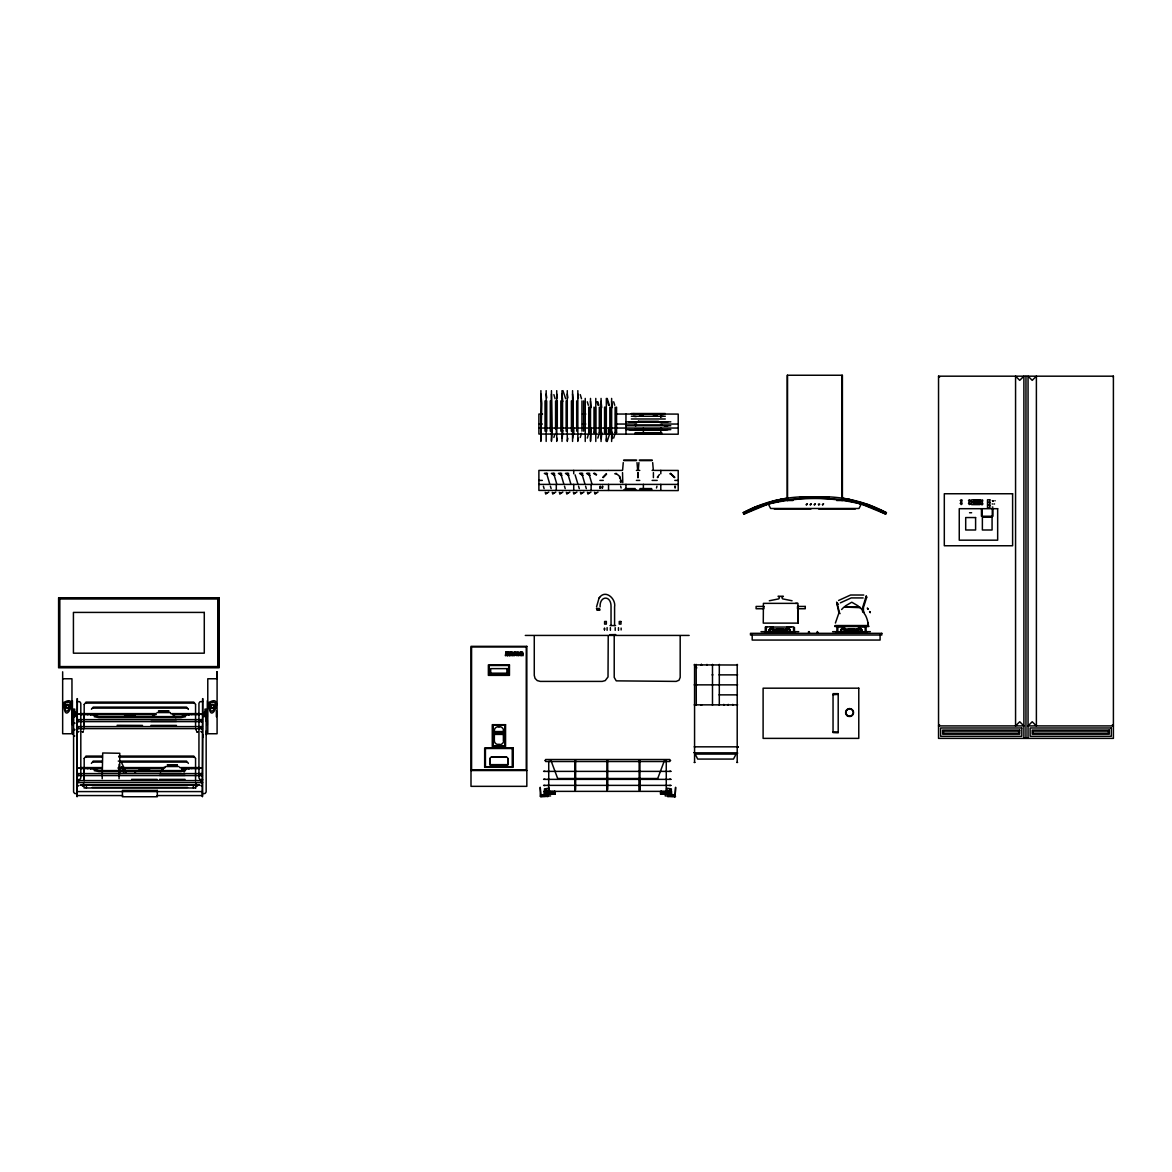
<?xml version="1.0" encoding="UTF-8"?>
<svg xmlns="http://www.w3.org/2000/svg" width="1172" height="1172" viewBox="0 0 1172 1172"><rect width="100%" height="100%" fill="white"/><g stroke="black" fill="none" stroke-linecap="round" stroke-linejoin="round"><path stroke-width="1.5" d="M83.476 784.083L83.622 782.779M83.476 730.112L83.622 728.808M84.179 779.16L84.179 758.606M84.179 704.636L84.179 726.904L84.179 714.627M550.65 793.063L550.65 791.569M575.642 789.371L575.642 760.511M607.711 789.371L607.711 760.511M639.941 789.371L639.941 760.511M615.945 473.268L619.871 476.535L621.189 481.926M670.472 473.268L674.838 477.341M550.825 792.184L550.957 792.184M606.364 621.541L606.334 624.105L604.591 624.105L604.606 621.482L606.232 621.453M620.999 621.541L620.984 624.105L619.226 624.105L619.241 621.482L620.867 621.453M993.299 501.118L992.303 500.62L993.065 501.118M622.522 472.594L622.772 482.63M637.744 477.619L637.744 472.594M638.183 472.594L638.183 477.619M653.405 477.619L653.405 472.594M544.995 785.504L543.955 785.504M545.009 771.381L543.955 771.249M669.608 779.248L670.648 779.248M669.608 771.381L670.648 771.249M669.608 785.504L670.648 785.504M87.402 714.598L87.431 713.645M87.402 768.568L87.431 767.616M596.548 606.862L599.053 598.116M600.093 606.891C599.493 595.479 611.418 594.878 611.037 606.979L611.037 625.467M994.896 500.693L995.16 500.781M544.526 796.403L544.365 791.32M765.272 627.313L765.272 633.334M550.415 793.957L548.936 793.312L550.415 793.957L549.404 792.448L544.423 791.466L555.338 791.569L555.162 794.059M551.367 792.917L551.367 791.964L553.697 792.418L554.62 791.466L554.488 793.957L553.58 793.341L554.62 791.569L552.364 792.917L544.423 793.063L549.287 792.404L544.423 791.466M663.396 793.957L661.198 791.466L661.33 793.957L662.766 792.917L660.905 794.059L660.642 791.569M622.625 470.089L623.255 462.588M638.271 470.089L638.916 462.588M994.545 503.931L994.003 504.048M508.047 758.68L508.033 764.833L489.793 764.833L489.779 758.68M867.676 608.62L868.056 609.279M672.318 794.982C673.109 796.403 669.93 794.382 672.801 795.143M992.538 504.019L992.171 503.931M87.988 714.627L88.061 713.66M87.988 768.598L88.061 767.631M73.587 717.22L74.525 715.843A2.095 2.095 0 0 1 75.448 715.623L77.308 715.623M548.071 794.045L546.284 794.045L547.72 794.396L547.851 796.652L548.013 793.268L544.526 793.268L544.819 791.466M549.624 793.019L550.459 792.917L548.32 793.957L548.979 792.477L544.423 793.063M552.891 793.678L554.546 792.917M671.395 791.466L666.531 792.404L671.395 793.063L667.557 792.755L665.403 793.957L666.414 792.448L671.395 791.466L671.395 793.063L662.4 793.019L663.206 794.059M667.527 793.532L665.344 792.917L666.839 792.477L667.498 793.957L660.481 794.059L660.481 791.569L671.395 791.569L671.292 793.268L667.806 793.268L667.85 796.535L674.926 796.711M660.481 416.573L663.132 416.324M992.918 507.139L992.23 507.051M543.998 791.364L671.029 791.364L667.454 791.29L666.385 790.133A2.447 2.447 0 0 1 666.267 789.371L666.267 761.375M694.146 746.828L737.203 746.828M719.051 674.867L737.613 674.867M737.613 665.007L694.161 664.876M737.628 704.855L694.161 704.855M600.035 486.321L599.742 488.035M600.547 486.38L600.24 488.211M546.562 473.21L549.609 483.567M556.641 483.567L553.594 473.21M563.673 483.567L560.626 473.21M570.72 483.567L567.658 473.21M584.784 483.567L581.737 473.21M591.831 483.567L588.769 473.21M808.197 633.334L809.339 631.796M816.796 633.334L817.382 631.518L818.159 633.334M546.342 789.386L545.2 789.386L546.357 789.313M669.461 789.313L670.618 789.386L669.505 789.445M835.416 623.035L838.698 613.586M845.481 500.327L848.704 500.898L849.026 499.331L868.203 504.634L886.413 512.677L885.666 514.083A134.033 134.033 0 0 0 861.435 504.077A134.458 134.458 0 0 0 842.243 499.77C819.77 497.455 796.608 496.987 774.516 502.334L774.121 500.781L755.222 507.007L743.209 512.677L743.971 514.083A134.033 134.033 0 0 1 768.187 504.077A134.458 134.458 0 0 1 787.379 499.77L787.144 498.203L774.121 500.781M601.954 487.992L602.408 486.19M602.481 488.094L602.906 486.409M656.496 487.992L656.95 486.19M84.179 704.416L85.043 703.317A1.948 1.948 0 0 1 85.688 703.127M91.416 709.236L92.061 708.43M84.179 758.387L85.043 757.288A1.948 1.948 0 0 1 85.688 757.097M91.372 763.397L92.251 762.283A1.978 1.978 0 0 1 92.896 762.093M675.116 796.154L675.599 787.262L675.072 796.652M836.925 627.152L836.896 633.334M865.537 598.57L866.298 595.713M549.595 793.151L550.459 792.917M553.887 437.464L554.693 434.724M580.272 437.464L581.488 433.347M587.304 438.108L588.329 434.622M597.852 438.108L598.877 434.622M609.425 434.622L607.169 441.478M613.688 438.108L614.714 434.622M119.691 774.135L119.778 753.274L102.711 752.981L102.198 778.75M553.755 792.404L554.62 791.466L554.913 794.059L552.364 792.917L552.422 793.957M861.903 502.554L861.435 504.077L885.666 514.083M866.093 596.592L862.607 607.565L862.607 611.887L863.442 611.887L863.442 607.565L866.855 596.841M554.62 791.466L554.092 792.521M701.764 665.125L701.398 664.378L701.032 665.125M701.764 705.105L701.032 705.105M867.676 506.128L868.203 504.634M543.281 795.231L544.218 795.231M553.14 794.059L553.052 791.964L553.36 794.059L553.638 792.448M661.931 792.404L661.198 791.466L662.458 794.059M873.799 508.487L874.4 507.007M663.425 793.547L661.609 793.107L661.33 793.957L663.455 792.917L662.356 792.624M554.166 793.21L554.488 793.957L554.21 793.019M656.877 413.994L660.481 413.745M879.791 511.139L880.48 509.703M808.46 631.693L809.222 631.605M213.934 707.009L213.934 705.5M973.815 500.971L973.888 500.605M978.078 500.971L978.078 500.415M672.801 795.92L665.227 795.92L665.374 793.078M661.682 792.565L661.33 793.957L661.198 791.569M160.198 771.689L164.432 767.118M160.623 771.835L163.802 768.012M975.368 500.415L974.767 500.737M977.111 500.312L976.789 500.752M975.998 503.315L975.045 503.945M977.111 500.4L977.785 501.162M977.946 501.059L978.298 500.517M977.331 503.315L977.565 503.931M661.257 793.459L660.905 791.569L662.048 794.059M90.757 715.184L91.211 714.305L98.829 716.619L180.913 716.619L188.516 714.29M90.757 769.154L91.211 768.275L98.829 770.59L180.913 770.59L188.516 768.261M602.774 477.341L606.364 473.591M603.228 477.619L606.583 474.147M657.302 477.341L659.47 474.528M657.77 477.619L658.166 476.887M628.998 421.935L637.26 422.521M628.998 429.743L635.678 430.256M541.025 796.755L548.071 796.198M543.017 795.143L544.072 794.748M765.506 626.932L772.978 626.756L772.978 628.148A4.849 3.428 -90 0 0 769.389 631.957M552.92 793.576L552.613 791.569M659.69 422.521L667.894 421.891M152.052 716.81L154.909 713.733M152.463 716.986L155.202 714.041M552.393 793.547L553.052 792.917M548.936 792.521L548.291 793.532M599.507 597.5C605.646 589.15 616.179 598.892 614.582 606.979L614.582 625.467M598.98 598.218L599.595 597.383M540.893 394.056L541.801 403.3L540.951 440.657M546.167 394.056L546.753 397.865M551.455 394.056L551.997 431.179M556.729 394.056L557.301 397.865M562.003 394.056L562.765 401.469M567.277 394.056L567.863 397.865M572.566 394.056L573.313 401.469M577.84 394.056L578.411 397.865M590.512 401.307L591.157 407.578M601.06 401.307L601.705 407.578M611.623 401.307L612.253 407.578M553.77 794.059L554.913 791.569L554.986 794.059M633.525 413.599L636.235 413.994M633.525 416.324L636.191 416.631M553.77 792.961L554.913 791.569M674.633 796.755L675.409 796.359L667.732 796.198M66.086 705.192C63.596 708.357 71.038 708.357 68.547 705.192M841.628 609.499L843.357 607.667M974.811 501.206L974.987 500.737M974.606 500.752L974.049 500.356M974.43 503.975L974.474 503.315M977.917 500.781L977.375 500.312M976.012 503.169L975.192 503.931M667.908 796.594L668.099 794.396L669.534 794.045L667.732 794.045M975.236 500.371L975.28 500.737M975.207 503.594L976.027 503.55M975.617 503.14L975.646 503.315M1112.858 376.725L1113.4 376.183L938.538 376.183L938.538 738.375L1113.4 738.375L1113.4 376.183M939.578 724.853L938.538 725.908L1023.889 725.908L1019.728 721.747L1015.567 725.908L1015.567 376.183L1019.728 380.343L1023.889 376.183L1023.889 738.375M548.774 492.108L545.698 493.793L547.163 492.665M555.806 492.108L552.73 493.793L554.195 492.665M562.838 492.108L559.967 493.895L559.293 492.328M569.885 492.108L566.794 493.793L568.274 492.665M576.917 492.108L573.841 493.793L575.306 492.665M583.949 492.108L580.873 493.793L582.337 492.665M590.981 492.108L587.905 493.793L589.384 492.665M598.028 492.108L595.142 493.895L594.482 492.328M78.026 732.192L78.92 731.431M78.026 786.163L78.92 785.401M549.448 793.341L548.467 793.532L548.467 791.964L546.841 791.964L546.841 793.063M661.711 793.298L661.33 793.957L661.272 792.917M134.751 772.363L136.523 771.103M671.82 794.982L671.952 795.891M845.261 606.012L851.78 602.218L858.3 606.012M838.581 600.474L850.594 595.01L863.793 595.039M840.353 602.862L851.224 597.91L863.149 597.94M213.656 707.317C210.55 709.587 209.642 703.464 213.304 704.958M666.472 792.418L665.403 793.957M92.046 708.415L92.251 708.313A1.963 1.963 0 0 1 92.896 708.122M561.242 492.665L559.703 493.676M596.416 492.665L594.893 493.676M743.971 514.083L768.187 504.077L767.719 502.554M696.168 664.392L696.285 705.339M672.391 794.763L671.849 794.719M672.039 795.334L671.204 795.422M185.572 716.678L180.928 717.616L98.814 717.616L94.17 716.678M185.572 770.649L180.928 771.586L98.814 771.586L94.17 770.649M675.482 796.242L675.306 796.477M547.544 473.385L546.548 473.459M554.59 473.385L553.58 473.459M561.622 473.385L560.612 473.459M568.654 473.385L567.658 473.459M582.733 473.385L581.722 473.459M589.765 473.385L588.754 473.459M66.438 704.958L68.181 704.958M769.315 600.767L778.838 598.863L779.512 597.573L778.062 596.255L783.365 596.27L781.871 597.573L782.544 598.863L792.067 600.767M665.799 793.063L667.351 792.917L665.799 793.063L665.813 794.059M661.755 793.019L661.755 794.059M553.462 792.624L552.364 792.917L553.433 793.151M547.295 790.866L548.174 790.118A1.773 1.773 0 0 0 548.32 789.562M541.098 796.389L540.321 796.242L541.186 796.403L540.219 787.262L540.321 796.242L547.72 796.403M540.746 796.652L540.819 794.938L543.017 794.938L543.017 796.403M671.541 794.85L672.288 794.733M607.199 790.866L607.301 789.562M639.443 790.866L639.546 789.562M666.59 791.466L665.403 791.642L666.59 791.466L666.59 788.126L671.366 788.917L671.292 796.403M701.281 664.392L701.398 665.125M712.488 664.378L712.488 705.339M719.3 664.378L719.3 705.339M766.517 626.756L766.063 633.334M557.213 438.299L556.788 440.657M567.863 438.299L567.351 440.657M578.411 438.299L577.84 440.555M833.043 694.776L838.2 694.322M506.201 756.848L491.625 756.848M597.603 608.59L596.519 608.59L598.745 608.59M599.61 608.605L598.716 608.59M599.888 609.953C592.446 610.202 602.437 609.762 598.863 610.041M743.209 512.691A135.469 135.469 0 0 1 800.359 496.899L829.263 496.899A135.469 135.469 0 0 1 886.413 512.691M599.61 609.689L597.178 609.689M631.342 413.526L665.3 413.526M542.577 414.038L538.886 414.038L538.886 434.036L678.207 434.211L678.207 414.097L661.052 414.038M582.455 414.038L585.839 414.038M615.593 414.038L625.76 414.038M626.229 414.038L660.583 414.038M639.546 415.84L643.252 415.84M653.39 415.84L657.096 415.84M631.342 416.25L665.3 416.25M631.342 418.975L665.3 418.975M638.198 421.29L658.459 421.29M626.141 421.847L670.809 421.847M638.198 422.257L658.459 422.257M538.886 424.044L542.328 424.044M582.455 424.044L585.839 424.044M615.593 424.044L636.396 424.044M661.052 424.044L678.207 424.044M635.151 424.894L661.799 424.894M626.141 425.744L670.809 425.744M664.465 426.037L667.894 425.788M538.886 428.044L573.504 428.044M573.972 428.044L590.922 428.044M591.391 428.044L608.341 428.044M608.81 428.044L625.76 428.044M626.229 428.044L643.179 428.044M643.633 428.044L660.583 428.044M661.052 428.044L678.207 428.044M635.151 428.791L661.799 428.791M626.141 429.641L670.809 429.641M635.151 430.051L661.799 430.051M661.301 430.197L667.894 429.685M588.725 432.351L590.175 432.351M593.999 432.351L595.449 432.351M599.288 432.351L600.723 432.351M604.562 432.351L606.012 432.351M609.836 432.351L611.286 432.351M615.11 432.351L616.56 432.351M635.151 432.688L661.799 432.688M635.151 433.948L661.799 433.948M623.592 460.113L636.689 460.113M639.238 460.113L652.335 460.113M623.958 460.611L636.308 460.611M639.619 460.611L651.969 460.611M573.504 470.412L538.886 470.412L538.886 490.409L678.207 490.585L678.207 470.455L661.052 470.412M573.972 470.412L590.922 470.412M591.391 470.412L608.341 470.412M608.81 470.412L622.361 470.412M636.396 470.412L639.78 470.412M652.115 470.412L660.583 470.412M538.886 480.403L542.328 480.403M599.874 480.403L603.258 480.403M636.396 480.403L639.78 480.403M652.115 480.403L657.199 480.403M674.779 480.403L678.207 480.403M538.886 484.402L573.504 484.402M573.972 484.402L590.922 484.402M591.391 484.402L608.341 484.402M608.81 484.402L625.76 484.402M626.229 484.402L643.179 484.402M643.633 484.402L660.583 484.402M661.052 484.402L678.207 484.402M625.13 488.578L635.224 488.578M639.941 488.578L651.691 488.578M623.592 490.101L636.689 490.101M639.267 490.101L652.335 490.101M800.359 496.899L829.263 496.899M793.005 500.503L787.232 500.503L787.232 375.245L842.404 375.245L842.404 500.503L836.632 500.503M970.372 500.883L969.581 500.547M977.697 503.184L977.785 503.931M970.357 503.916L969.566 503.564M974.02 503.931L974.093 503.184M774.253 508.97L810.98 508.97M818.642 508.97L855.37 508.97M969.537 512.75L971.632 512.75M59.215 598.409L218.505 598.409M59.215 598.819L218.505 598.819M836.837 602.789L839.504 612.56M844.455 606.715L859.12 607.052M844.074 607.052L860.204 607.667L859.501 607.052A27.396 27.366 -79 0 1 863.998 612.385M597.207 609.923L597.676 610.055M610.026 625.57L615.578 625.57M835.167 625.54L868.393 625.54L868.086 623.035M834.83 626.2L868.73 626.2M834.83 626.537L868.73 626.537M770.414 627.049L790.939 627.049M770.619 628.382A4.673 3.311 -90 0 1 772.084 628.148L772.978 628.148M787.569 628.148A5.508 3.897 90 0 1 790.411 630.258A5.464 3.868 90 0 0 787.569 628.148L786.778 626.756L793.459 626.844L793.678 633.334M865.302 633.334L865.083 626.844L858.402 626.756L859.193 628.148A5.464 3.868 90 0 1 862.05 630.243A5.508 3.897 90 0 0 859.193 628.148M776.933 628.719L782.837 628.719M848.557 628.719L854.461 628.719M771.733 628.998L788.024 628.998M843.357 628.998L859.647 628.998M771.733 629.818L788.024 629.818M843.357 629.818L859.647 629.818M772.377 631.21L787.394 631.21M844.001 631.21L859.017 631.21M760.994 631.664L766.224 631.664M793.62 631.664L798.747 631.664M832.618 631.664L837.775 631.664M865.244 631.664L870.386 631.664M772.377 631.942L787.394 631.942M844.001 631.942L859.017 631.942M764.569 632.03L766.239 632.03M767.777 632.03L790.704 632.03M793.927 632.03L795.187 632.03M836.207 632.03L837.453 632.03M840.676 632.03L862.328 632.03M865.156 632.03L866.811 632.03M609.836 634.667L615.696 634.565M525.29 635.429L689.151 635.429M490.892 673.373L507.227 673.373L507.227 668.816M712.063 674.867L712.898 674.867M62.892 678.764L71.961 678.764L71.961 733.745L62.658 733.745L62.658 671.805M694.161 684.858L737.613 684.858M719.081 694.864L737.422 694.864M77.088 701.632L78.949 701.632A2.095 2.095 0 0 1 79.872 701.838L80.809 703.229L80.809 777.988L79.872 779.365A2.095 2.095 0 0 1 78.949 779.585L77.088 779.585M202.668 701.632L200.808 701.632A2.095 2.095 0 0 0 199.87 701.838L198.947 703.229L198.947 777.988L199.87 779.365A2.095 2.095 0 0 0 200.808 779.585L202.668 779.585M85.893 702.116L193.849 702.116M85.937 703.112L193.805 703.112M93.115 707.126L186.641 707.126M93.145 708.122L186.597 708.122M158.484 710.877L168.827 710.877M159.26 711.228L168.753 711.228M157.019 712.561L170.35 712.561M77.088 713.616L76.62 716.605M80.223 713.616L156.14 713.616M170.599 713.616L199.518 713.616M202.668 713.616L203.122 716.605M80.223 714.627L156.14 714.627M172.416 714.627L199.518 714.627M124.54 714.876L134.927 714.876M73.587 715.096L74.759 715.096M124.613 715.213L134.853 715.213M204.983 715.096L206.155 715.096M202.434 715.623L204.294 715.623A2.095 2.095 0 0 1 205.217 715.828L206.155 717.22M73.587 716.883L74.759 716.883L74.759 709.119L73.587 709.119L73.587 791.979L74.525 793.371A2.095 2.095 0 0 0 75.448 793.576L77.308 793.576M77.323 719.623L202.419 719.623M150.895 721.41L176.474 721.41M77.323 721.615L202.419 721.615M73.587 722.86L74.759 722.86M73.587 723.417L74.759 723.417M117.097 725.307L142.53 725.409M150.895 725.409L176.474 725.409M77.323 726.611L202.419 726.611M498.144 726.596L499.682 726.596A4.468 4.468 0 0 1 503.667 730.566L503.652 740.645M499.668 726.787L498.159 726.787A3.736 3.736 0 0 0 494.35 730.581L494.35 740.645A3.736 3.736 0 0 0 498.159 744.44L499.668 744.44M77.323 728.618L202.419 728.618M73.587 729.394L74.759 729.394M73.587 729.995L74.759 729.995M833.043 731.929L838.2 731.929M73.587 735.957L74.759 735.957M202.668 737.598L203.122 734.595M498.144 744.63L499.682 744.63A3.926 3.926 0 0 0 503.652 740.645M694.571 752.834L737.203 752.834M85.893 756.087L102.36 756.087M118.826 756.087L193.849 756.087M85.937 757.083L102.389 757.083M118.841 757.083L193.805 757.083M545.551 759.515L669.857 759.515M544.76 760.511L545.551 760.511M669.857 760.511L670.648 760.511M93.115 761.097L102.096 761.097M118.284 761.097L186.641 761.097M665.872 761.375L666.663 761.375M545.551 761.522L669.857 761.522M93.145 762.093L102.14 762.093M120.101 762.093L186.597 762.093M694.161 762.43L694.996 762.43M736.792 762.43L737.613 762.43M167.274 764.847L177.309 764.847M167.567 765.199L177.016 765.199M165.633 766.532L178.95 766.532M80.223 767.587L101.905 767.587M118.182 767.587L165.179 767.587M179.638 767.587L199.518 767.587M80.223 768.598L101.905 768.598M118.182 768.598L163.377 768.598M181.44 768.598L199.518 768.598M139.19 768.847L149.577 768.847M139.263 769.184L149.503 769.184M470.998 770.531L526.829 770.531M543.574 771.381L671.029 771.381M77.323 773.593L202.419 773.593M159.495 775.381L185.073 775.381M77.323 775.586L202.419 775.586M131.586 779.38L157.18 779.38M159.495 779.38L185.073 779.38M543.574 779.365L671.029 779.365M77.323 780.581L202.419 780.581M77.088 782.588L202.668 782.588M543.574 785.372L671.029 785.372M92.207 787.379L187.535 787.379M195.665 787.98L84.076 787.98L84.062 784.991M543.969 791.364L547.544 791.29L548.613 790.133A2.447 2.447 0 0 0 548.73 789.371L548.73 761.375M77.308 791.583L202.434 791.583M546.841 792.755L549.404 792.448M202.434 793.576L204.294 793.576A2.095 2.095 0 0 0 205.217 793.371L206.155 791.979L206.155 709.119L204.983 709.119L204.983 716.883M555.338 794.059L548.32 793.957L549.038 793.385L548.262 792.755L550.005 793.063L550.005 794.059M670.911 794.279L670.12 794.938L671.278 794.938M544.526 794.411L543.207 795.246M671.292 794.411L672.611 794.411L672.801 796.403M544.526 794.85L545.698 794.938L544.907 793.063M672.801 794.938L674.999 794.938L674.999 796.286M543.017 795.246L544.174 794.792M671.292 795.246L672.801 795.246M77.308 795.568L122.65 795.568M157.092 795.568L202.434 795.568M544.526 795.92L550.591 795.92M795.642 603.36L797.37 603.36M597.617 608.678L598.731 608.693M575.335 789.562L575.335 790.866M549.228 791.466L550.43 791.701L549.228 791.466L549.228 788.126L544.453 788.917L544.863 794.938M550.005 793.063L548.818 793.019M543.427 794.763L543.969 794.719M614.773 473.722L616.311 474.074M666.839 792.477L668.978 792.755M737.203 664.378L737.203 762.43M842.478 498.203L849.026 499.331M543.53 794.733L544.277 794.85M665.344 792.917L666.414 793.385M806.512 505.044L807.376 503.74L806.072 504.605M822.715 505.044L823.579 503.74L822.29 504.605M818.774 505.044C821.528 503.535 817.382 503.784 818.51 504.605M814.511 505.044L815.375 503.74L814.071 504.605M810.453 505.044L811.317 503.74L810.013 504.605M669.886 473.81L670.853 474.074M848.704 500.898L855.106 502.334M667.703 790.866L666.824 790.118A1.773 1.773 0 0 1 666.678 789.562M611.872 438.797L612.326 432.278M856.688 502.759L859.852 503.638M865.844 597.368L866.606 597.603M573.797 434.314L573.723 428.044M593.559 473.4L596.24 475.056M586.527 473.4L589.208 475.056M579.495 473.4L582.176 475.056M565.417 473.4L568.098 475.056M558.385 473.4L561.066 475.056M551.353 473.4L554.034 475.056M544.306 473.4L545.727 474.059M601.251 438.768L601.778 432.278M562.223 438.225L562.838 430.578M840.104 613.615L838.947 613.029L836.837 603.272M594.497 473.122L596.592 474.601M587.45 473.122L590.146 475.261M580.418 473.122L583.114 475.261M566.34 473.122L569.035 475.261M559.308 473.122L562.003 475.261M552.276 473.122L554.971 475.261M545.244 473.122L546.694 474.015M671.029 474.147L674.369 477.619M606.451 438.709L606.393 440.818M572.698 438.167L573.401 430.578M187.681 708.43L188.37 709.426M172.46 713.733L175.785 717.718M200.822 731.431L201.716 732.192M200.822 785.401L201.716 786.163M181.924 768.378L184.385 771.689M181.587 768.656L183.945 771.835M938.538 376.183L939.578 377.223M1112.36 724.867L1113.4 725.908L1028.049 725.908L1032.21 721.747L1036.385 725.908L1036.385 376.183L1032.21 380.343L1028.049 376.183L1028.049 738.375M590.556 440.818L591.128 428.044M836.574 602.13L838.449 604.415M660.905 791.569L662.034 792.961M121.331 762.137L126.034 772.231M867.837 608.751L867.339 608.034L867.837 608.898M869.829 612.004L870.313 612.707L869.829 611.843M620.706 481.926L620.603 480.095M667 793.019L667.351 791.964L668.978 791.964L668.978 793.063M662.766 793.547L662.327 794.059M551.455 440.555L552.29 430.578M869.595 611.667L870.078 612.297L869.595 611.462M174.364 716.165L174.906 716.986M977.946 500.517L978.298 501.162M977.565 503.184L977.917 503.828M696.739 667.981L696.109 666.546M619.446 476.887L620.178 478.41M188.531 714.305L189 715.184M188.531 768.275L189 769.154M862.812 611.227L865.595 615.549A27.396 27.366 -79 0 1 868.335 625.54M121.566 766.561L123.734 772.568M749.142 509.703L749.831 511.139M620.31 481.34L620.662 482.19M755.222 507.007L755.837 508.487M607.169 398.421L609.425 405.263M562.97 390.657L565.651 398.729M761.419 504.634L761.961 506.128M675.189 486.19L675.468 487.069M674.706 486.409L675.131 488.094M620.662 486.19L621.116 487.992M585.575 486.19L586.322 488.621M587.436 492.328L587.846 493.676M575.1 474.821L577.752 483.567M578.543 486.19L579.29 488.621M580.404 492.328L580.814 493.676M573.372 492.328L573.782 493.676M661.198 791.466L661.447 794.059M564.479 486.19L565.212 488.621M566.34 492.328L566.75 493.676M550.4 486.19L551.133 488.621M552.261 492.328L552.671 493.676M543.369 486.19L544.101 488.621M545.229 492.328L545.639 493.676M613.688 401.791L614.714 405.263M607.579 401.791L608.605 405.263M597.852 401.791L598.877 405.263M597.031 401.791L598.057 405.263M587.304 401.791L588.329 405.263M580.272 394.627L581.488 398.729M553.887 394.627L555.103 398.729M195.563 704.416L194.889 703.42A1.919 1.919 0 0 0 194.054 703.127M195.563 758.387L194.889 757.39A1.919 1.919 0 0 0 194.054 757.097M188.37 763.397L187.681 762.401A1.934 1.934 0 0 0 186.846 762.093M780.611 499.331L780.918 500.898M809.266 631.796L809.574 633.334M866.079 627.225L866.093 633.334M652.672 462.588L653.317 470.089M637.011 462.588L637.656 470.089M543.955 779.248L544.995 779.248M191.681 713.66L191.754 714.627M191.681 767.631L191.754 768.598M1025.969 376.183L1025.969 738.375M992.948 508.692L992.948 516.251L981.447 516.251L981.447 508.692M992.274 508.692L992.274 516.251M982.121 508.692L982.121 516.251M975.221 500.4L975.221 501.177M880.099 635.019L880.099 640.058L752.19 640.058L752.19 635.019M864.423 633.334L864.423 631.664L838.566 631.664L838.566 633.334M857.172 628.998L857.172 629.818M842.082 375.245L842.082 500.503M837.687 633.334L837.907 626.844L844.499 626.756L844.499 628.148A4.673 3.311 -90 0 0 840.822 632.646M798.103 608.751L798.103 623.123L763.265 623.123L763.412 603.36L797.956 603.36L797.956 623.123M794.469 627.401L794.469 633.334M792.799 633.334L792.799 631.664L766.942 631.664L766.942 633.334M787.54 375.245L787.54 500.503M785.548 628.998L785.548 629.818M772.875 626.756L772.875 628.148A4.673 3.311 -90 0 0 769.184 632.646M772.187 626.756L772.084 628.148M732.734 704.372L732.734 705.339M728.252 704.372L728.252 705.339M723.783 704.372L723.783 705.339M706.936 664.392L706.936 665.125M694.571 664.392L694.571 762.43M680.185 636.425L680.185 677.401L679.013 680.229L676.185 681.401L616.223 680.859L614.216 677.401L614.216 636.425M670.911 793.063L670.955 794.938M670.194 794.85L670.194 795.92M664.451 792.917L664.451 791.964L662.766 791.964L662.678 794.059M660.803 414.038L660.803 417.378M660.803 428.044L660.803 433.772M660.803 470.412L660.803 473.752M660.803 484.402L660.803 490.145M643.384 428.044L643.384 433.772M643.384 484.402L643.384 490.145M639.546 778.501L639.546 791.349M639.15 760.511L639.15 789.371M638.535 421.29L638.535 422.257M635.605 424.894L635.605 426.154M635.605 428.791L635.605 430.051M635.605 432.688L635.605 433.948M625.965 414.038L625.965 434.036M625.965 484.402L625.965 490.145M621.131 628.075L621.131 629.95M618.494 627.679L618.494 630.346M616.56 407.109L616.56 432.79M615.11 407.109L615.11 432.79M615.212 627.679L615.212 630.346M611.623 398.421L611.623 441.478M611.286 407.109L611.286 432.79M610.378 627.621L610.378 630.302M609.836 407.109L609.836 432.79M608.546 428.044L608.546 434.036M608.546 484.402L608.546 490.409M608.224 636.425L608.019 676.962L605.221 680.595L602.232 681.401L540.263 681.401L537.259 680.595L535.062 678.398L534.271 675.409L534.271 636.425M607.301 778.501L607.301 791.349M607.111 627.621L607.111 630.302M606.906 760.511L606.906 789.371M606.334 398.421L606.334 441.478M606.012 407.109L606.012 432.79M604.562 407.109L604.562 432.79M604.503 629.906L604.503 628.031L604.459 629.847M601.06 398.421L601.06 441.478M600.723 407.109L600.723 432.79M599.288 407.109L599.288 432.79M595.786 398.421L595.786 441.478M595.449 407.109L595.449 432.79M593.999 407.109L593.999 432.79M591.128 484.402L591.128 490.145M590.512 398.421L590.512 441.478M590.175 407.109L590.175 432.79M588.725 407.109L588.725 432.79M585.238 398.421L585.238 441.478M583.671 400.897L583.671 431.179M581.957 400.897L581.957 431.179M577.84 390.657L577.84 441.419M576.683 400.897L576.683 431.179M575.232 778.501L575.232 791.349M574.837 760.511L574.837 789.371M573.723 470.412L573.723 473.752M573.723 484.402L573.723 490.145M573.108 400.897L573.108 431.179M572.566 390.657L572.566 441.419M571.409 400.897L571.409 431.179M567.277 390.657L567.277 441.419M566.135 400.897L566.135 431.179M562.56 400.897L562.56 431.179M562.003 390.657L562.003 441.419M560.846 400.897L560.846 431.179M557.286 400.897L557.286 426.755M556.729 390.657L556.729 441.419M556.304 428.044L556.304 433.772M556.304 484.402L556.304 490.145M555.572 400.897L555.572 429.157M551.455 390.657L551.455 441.419M550.825 791.569L550.957 794.059M550.298 400.897L550.298 431.179M548.35 770.898L548.35 771.865M548.35 778.882L548.35 779.849M548.35 784.888L548.35 785.855M546.723 400.897L546.723 431.179M546.167 390.657L546.167 441.419M545.625 794.85L545.625 795.92M545.024 400.897L545.024 431.179M540.893 390.657L540.893 441.419M512.398 748.688L512.398 766.547M508.692 665.681L508.692 674.603L489.134 674.603L489.134 665.681M504.795 725.453L504.795 745.773M503.477 730.581L503.477 740.645M494.159 730.581L494.159 740.645M493.031 725.453L493.031 745.773M485.428 748.688L485.428 766.547M218.505 597.808L218.505 667.176L59.215 667.176L59.215 597.808M217.904 599.009L217.904 666.575L59.816 666.575L59.816 599.009M217.084 671.805L217.084 733.745L207.781 733.745L207.781 678.764L216.849 678.764L216.849 671.805M216.38 710.759L216.38 716.751M207.312 700.753L207.312 717.118M207.312 720.253L207.312 724.999M207.078 718.626L207.078 720.619M207.078 731.724L207.078 733.716M206.609 711.756L206.609 715.755M206.389 717.63L206.389 721.615M206.389 730.727L206.389 734.712M204.294 712.151L204.294 715.316M201.731 719.623L201.731 721.615M201.731 726.611L201.731 728.618M201.731 773.593L201.731 775.586M201.731 780.581L201.731 782.588M201.247 719.623L201.262 721.615M201.247 726.611L201.262 728.618M201.247 773.593L201.262 775.586M201.262 780.581L201.247 782.588M195.563 704.636L195.563 726.889M195.563 758.606L195.563 780.83M195.68 784.991L195.68 787.98M193.365 784.991L193.365 787.98M119.061 764.364L119.061 778.75M86.391 784.991L86.391 787.98M84.179 768.598L84.179 780.83M78.495 719.623L78.48 721.615M78.495 726.611L78.48 728.618M78.495 773.593L78.48 775.586M78.495 780.581L78.48 782.588M75.448 712.151L75.448 715.316M73.367 717.63L73.367 721.615M73.367 730.727L73.367 734.712M73.133 711.756L73.133 715.755M72.43 700.753L72.43 724.999M72.664 731.724L72.664 733.716M186.846 708.122A1.934 1.934 0 0 1 187.696 708.415M768.598 631.957A4.849 3.428 -90 0 1 769.198 630.082M769.521 629.554A4.849 3.428 -90 0 1 770.297 628.734A4.673 3.311 -90 0 0 769.359 629.496M770.751 628.441A4.849 3.428 -90 0 1 772.187 628.148M790.28 632.016A5.464 3.868 -90 0 0 786.778 628.148A5.508 3.897 90 0 1 790.28 632.03M768.393 632.646A4.673 3.311 -90 0 1 769.037 630.023M840.822 630.082A4.849 3.428 -90 0 1 843.825 628.148M841.013 631.957A4.849 3.428 -90 0 1 844.616 628.148L843.708 628.148A4.673 3.311 -90 0 0 842.243 628.382M858.402 628.148A5.464 3.868 -90 0 1 861.903 632.016A5.508 3.897 90 0 0 858.402 628.148M840.998 629.496A4.673 3.311 -90 0 1 841.789 628.661M665.081 760.511A1.802 1.802 0 0 0 664.392 760.657L657.785 778.369A1.802 1.802 0 0 1 657.111 778.501L558.312 778.501A1.802 1.802 0 0 1 557.623 778.369L551.016 760.643A1.802 1.802 0 0 0 550.342 760.511M550.913 793.224L550.899 794.059L550.869 793.224M518.551 654.708C518.024 657.829 518.068 649.933 518.551 653.082C517.658 648.849 518.112 658.928 518.551 654.708M79.989 714.129L78.48 714.246L79.989 714.129M79.989 768.099L78.48 768.217L79.989 768.099M199.753 713.997L201.276 714.246L199.753 713.997M199.753 767.968L201.276 768.217L199.753 767.968M514.991 654.899L514.596 652.262L514.991 654.899M520.397 655.089L520.207 652.247L520.397 655.089M981.096 503.667C982.663 507.535 983.967 500.634 981.096 503.667M522.316 653.917L521.921 652.247L522.316 653.917M515.621 654.958L513.981 655.793L513.981 651.984L515.504 652.306L515.621 654.958M522.946 653.932L522.932 655.793L522.082 654.65L521.306 655.793C519.093 652.936 523.664 650.123 522.946 653.932M695.875 684.741L696.651 685.122L695.919 684.609M694.161 752.702L694.952 753.083L694.205 752.585M736.792 752.702L737.569 753.083L736.792 752.702M737.466 746.696L738.257 747.077L737.466 746.696M960.395 503.301C961.67 507.271 963.487 500.488 960.395 503.301M968.555 500.459C969.83 504.429 971.647 497.661 968.555 500.459M968.555 503.301C969.83 507.271 971.647 500.488 968.555 503.301M981.067 500.547C982.341 504.517 984.158 497.748 981.067 500.547M521.027 655.104C517.189 658.019 521.452 646.666 521.027 655.104M960.395 500.444C961.626 504.443 963.531 497.69 960.395 500.444M63.947 702.482C63.669 730.61 80.78 692.33 63.947 702.482M65.075 703.244C63.859 724.062 77.103 696.593 65.075 703.244M65.075 705.734C68.064 713.499 71.873 700.197 65.075 705.734M82.216 731.709L83.109 731.914L82.216 731.709M82.216 785.679L83.109 785.885L82.26 785.577M196.632 731.709L197.526 731.914L196.632 731.709M209.055 702.482C208.777 730.61 225.888 692.33 209.055 702.482M196.632 785.679L197.526 785.885L196.676 785.577M210.184 703.244C208.982 724.062 222.226 696.593 210.184 703.244M210.184 705.734C213.172 713.499 216.981 700.197 210.184 705.734M736.06 754.079L733.496 759.075L697.692 759.075L695.143 754.079L736.06 754.079M861.274 504.077L858.988 508.487L770.634 508.487L768.349 504.077A196.222 196.222 0 0 1 861.274 504.077M847.268 709.793L846.624 710.481A3.531 3.531 0 0 0 846.301 714.056L847.517 715.477A3.721 3.721 0 0 0 851.165 715.784L852.615 714.598A3.531 3.531 0 0 0 852.938 711.023L851.722 709.602A3.721 3.721 0 0 0 848.074 709.294L847.268 709.793M505.879 652.042L505.454 655.793L506.26 652.203L507.095 655.793L507.051 652.365L505.879 652.042M507.798 652.042L507.373 655.793L508.003 654.474L509.029 655.793L508.97 652.379L507.798 652.042M511.475 652.042L511.051 655.793L511.666 654.474L512.691 655.793L512.647 652.379L511.475 652.042M508.194 652.218L508.399 654.196L508.194 652.218M511.856 652.218L512.061 654.196L511.856 652.218M517.101 655.514L517.277 651.984L515.944 651.984L516.002 655.397L517.101 655.514M1012.608 493.749L944.31 493.749L944.31 545.756L1012.608 545.756L1012.608 493.749M980.041 499.814L971.72 499.814L971.72 501.821L980.041 501.821L980.041 499.814M989.842 499.799L987.513 499.799L987.513 502.129L989.842 502.129L989.842 499.799M979.968 502.598L971.647 502.598L971.647 504.619L979.968 504.619L979.968 502.598M989.842 502.656L987.513 502.656L987.513 504.986L989.842 504.986L989.842 502.656M989.842 505.542L987.513 505.542L987.513 507.872L989.842 507.872L989.842 505.542M997.665 508.692L959.253 508.692L959.253 540.175L997.665 540.175L997.665 508.692M992.069 517.248L982.37 517.248L982.37 529.993L992.069 529.993L992.069 517.248M975.602 517.555L965.699 517.555L965.699 529.993L975.602 529.993L975.602 517.555M219.105 597.808L58.6 597.808L58.6 667.776L219.105 667.776L219.105 597.808M763.836 606.437L756.101 606.437L756.101 608.751L763.836 608.751L763.836 606.437M805.267 606.437L797.517 606.437L797.517 608.751L805.267 608.751L805.267 606.437M204.28 612.414L73.426 612.414L73.426 653.185L204.28 653.185L204.28 612.414M881.798 633.334L750.476 633.334L750.476 635.019L881.798 635.019L881.798 633.334M526.829 646.343L470.998 646.343L470.998 786.339L526.829 786.339L526.829 646.343M526.257 646.915L471.569 646.915L471.569 769.96L526.257 769.96L526.257 646.915M510.831 651.984L509.337 651.984L509.776 655.793L510.831 651.984M509.454 664.92L488.372 664.92L488.372 675.365L509.454 675.365L509.454 664.92M508.882 665.491L488.944 665.491L488.944 674.794L508.882 674.794L508.882 665.491M507.417 668.626L490.702 668.626L490.702 673.563L507.417 673.563L507.417 668.626M858.783 688.184L763.104 688.184L763.104 738.375L858.783 738.375L858.783 688.184M838.2 693.648L833.043 693.648L833.043 732.573L838.2 732.822L838.2 693.648M77.308 698.629L77.088 796.579L77.308 698.629M202.668 698.629L202.434 796.579L202.668 698.629M505.557 724.692L492.269 724.692L492.269 746.535L505.557 746.535L505.557 724.692M504.986 725.263L492.841 725.263L492.841 745.963L504.986 745.963L504.986 725.263M1021.808 727.988L940.618 727.988L940.618 736.28L1021.808 736.28L1021.808 727.988M1111.32 727.988L1030.129 727.988L1030.129 736.28L1111.32 736.28L1111.32 727.988M1019.728 730.068L942.698 730.068L942.698 734.199L1019.728 734.199L1019.728 730.068M1109.239 730.068L1032.21 730.068L1032.21 734.199L1109.239 734.199L1109.239 730.068M1018.688 731.108L943.738 731.108L943.738 733.159L1018.688 733.159L1018.688 731.108M1108.199 731.108L1033.25 731.108L1033.25 733.159L1108.199 733.159L1108.199 731.108M503.096 731.562L494.731 731.562L494.731 734.405L503.096 734.405L503.096 731.562M502.715 731.929L495.111 731.929L495.111 734.024L502.715 734.024L502.715 731.929M513.16 747.926L484.666 747.926L484.666 767.308L513.16 767.308L513.16 747.926M512.589 748.498L485.237 748.498L485.237 766.737L512.589 766.737L512.589 748.498M505.938 757.053L491.888 757.053A1.685 1.685 0 0 0 489.984 758.943L489.984 764.642L507.842 764.642L507.842 758.943A1.685 1.685 0 0 0 505.938 757.053M199.167 784.991L80.575 785.181L199.167 784.991M157.312 790.397L122.43 790.397L122.43 796.755L157.312 796.755L157.312 790.397M196.266 728.794L196.266 730.097L196.266 728.794M196.266 782.764L196.266 784.068L196.266 782.764M847.283 715.814A3.999 3.999 0 0 0 853.553 712.884A3.999 3.999 0 0 0 847.883 708.913A3.999 3.999 0 0 0 847.283 715.814"/></g></svg>
